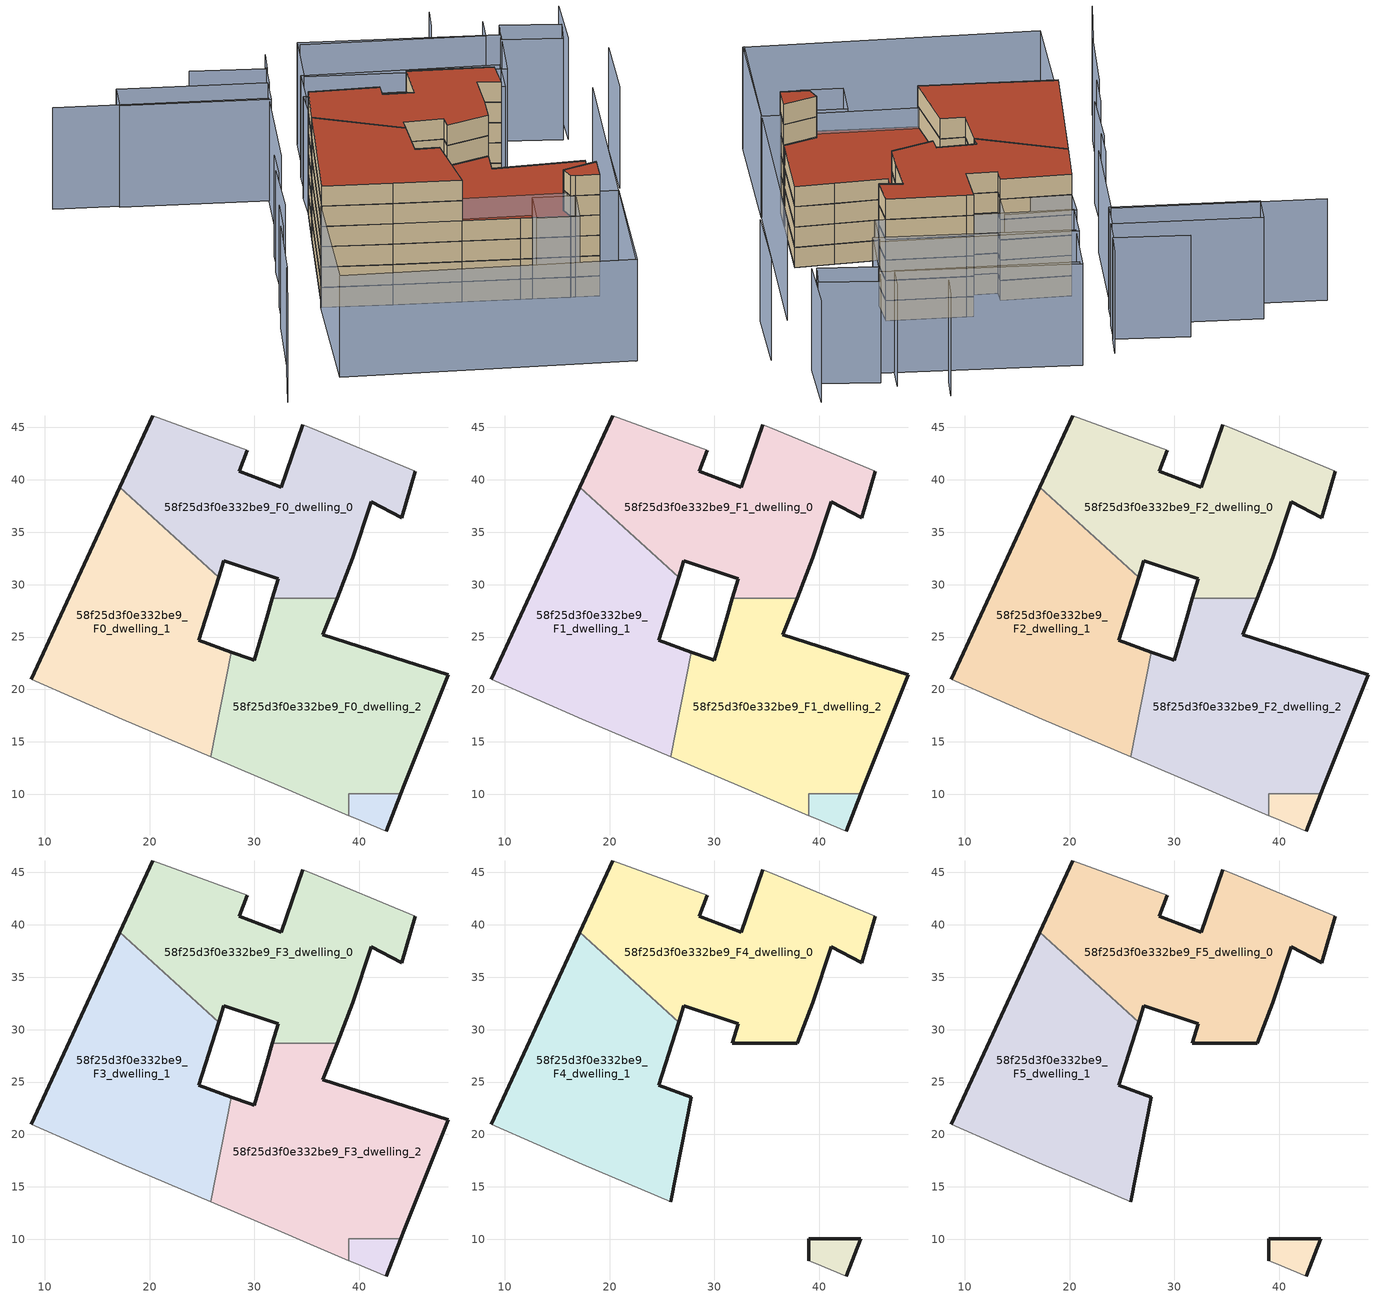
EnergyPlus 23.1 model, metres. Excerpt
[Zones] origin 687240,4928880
58f25d3f0e332be9_F0_dwelling_0
 floor ground (EU_floor_Construction): 39.4,32.55 41.17,37.9 44.05,36.41 45.37,40.84 35.47,44.91 34.59,45.27 32.55,39.31 28.55,40.85 29.3,42.82 20.3,46.1 17.16,39.28 26.59,30.72 27.08,32.27 32.26,30.56 31.71,28.7 37.89,28.7 z0
 wall outside (EU_wall_Construction): 29.3,42.82 28.55,40.85 32.55,39.31 34.59,45.27 / 45.37,40.84 44.05,36.41 41.17,37.9 39.4,32.55 37.89,28.7 / 31.71,28.7 32.26,30.56 27.08,32.27 26.59,30.72 / 17.16,39.28 20.3,46.1 z0:3
 wall adiabatic (EU_wall_Construction): 34.59,45.27 35.47,44.91 45.37,40.84 / 20.3,46.1 29.3,42.82 z0:3
 wall to 58f25d3f0e332be9_F0_dwelling_2 (EU_wall_Construction): 37.89,28.7 31.71,28.7 z0:3
 wall to 58f25d3f0e332be9_F0_dwelling_1 (EU_wall_Construction): 26.59,30.72 17.16,39.28 z0:3
58f25d3f0e332be9_F0_dwelling_1
 floor ground (EU_floor_Construction): 25.82,13.58 27.81,23.55 24.67,24.68 26.59,30.72 17.16,39.28 8.72,20.98 17.4,17.16 z0
 wall outside (EU_wall_Construction): 8.72,20.98 17.16,39.28 / 26.59,30.72 24.67,24.68 27.81,23.55 z0:3
 wall adiabatic (EU_wall_Construction): 25.82,13.58 17.4,17.16 8.72,20.98 z0:3
 wall to 58f25d3f0e332be9_F0_dwelling_2 (EU_wall_Construction): 27.81,23.55 25.82,13.58 z0:3
58f25d3f0e332be9_F0_dwelling_2
 floor ground (EU_floor_Construction): 43.97,10.03 44.31,10.9 48.48,21.42 43.41,23.04 36.52,25.24 37.89,28.7 31.71,28.7 31.16,26.84 29.97,22.78 29.59,22.91 27.81,23.55 25.82,13.58 32.91,10.57 34.35,9.96 39.03,7.96 39.03,10.03 z0
 wall outside (EU_wall_Construction): 27.81,23.55 29.59,22.91 29.97,22.78 31.16,26.84 31.71,28.7 / 37.89,28.7 36.52,25.24 43.41,23.04 48.48,21.42 44.31,10.9 43.97,10.03 z0:3
 wall adiabatic (EU_wall_Construction): 39.03,7.96 34.35,9.96 32.91,10.57 25.82,13.58 z0:3
 wall to 58f25d3f0e332be9_F0_circulation (EU_wall_Construction): 43.97,10.03 39.02,10.03 / 39.03,10.03 39.03,7.96 z0:3
58f25d3f0e332be9_F0_circulation
 floor ground (EU_floor_Construction): 42.57,6.49 43.97,10.03 39.03,10.03 39.03,7.96 39.61,7.71 z0
 wall outside (EU_wall_Construction): 43.97,10.03 42.57,6.49 z0:3
 wall adiabatic (EU_wall_Construction): 42.57,6.49 39.61,7.71 39.03,7.96 z0:3
58f25d3f0e332be9_F1_dwelling_0
 floor to 58f25d3f0e332be9_F0_dwelling_0 (EU_floor_Construction): 39.4,32.55 41.17,37.9 44.05,36.41 45.37,40.84 35.47,44.91 34.59,45.27 32.55,39.31 28.55,40.85 29.3,42.82 20.3,46.1 17.16,39.28 26.59,30.72 27.08,32.27 32.26,30.56 31.71,28.7 37.89,28.7 z3
 wall outside (EU_wall_Construction): 29.3,42.82 28.55,40.85 32.55,39.31 34.59,45.27 / 45.37,40.84 44.05,36.41 41.17,37.9 39.4,32.55 37.89,28.7 / 31.71,28.7 32.26,30.56 27.08,32.27 26.59,30.72 / 17.16,39.28 20.3,46.1 z3:6
 wall adiabatic (EU_wall_Construction): 34.59,45.27 35.47,44.91 45.37,40.84 / 20.3,46.1 29.3,42.82 z3:6
 wall to 58f25d3f0e332be9_F1_dwelling_2 (EU_wall_Construction): 37.89,28.7 31.71,28.7 z3:6
 wall to 58f25d3f0e332be9_F1_dwelling_1 (EU_wall_Construction): 26.59,30.72 17.16,39.28 z3:6
58f25d3f0e332be9_F1_dwelling_1
 floor to 58f25d3f0e332be9_F0_dwelling_1 (EU_floor_Construction): 25.82,13.58 27.81,23.55 24.67,24.68 26.59,30.72 17.16,39.28 8.72,20.98 17.4,17.16 z3
 wall outside (EU_wall_Construction): 8.72,20.98 17.16,39.28 / 26.59,30.72 24.67,24.68 27.81,23.55 z3:6
 wall adiabatic (EU_wall_Construction): 25.82,13.58 17.4,17.16 8.72,20.98 z3:6
 wall to 58f25d3f0e332be9_F1_dwelling_2 (EU_wall_Construction): 27.81,23.55 25.82,13.58 z3:6
58f25d3f0e332be9_F1_dwelling_2
 floor to 58f25d3f0e332be9_F0_dwelling_2 (EU_floor_Construction): 43.97,10.03 44.31,10.9 48.48,21.42 43.41,23.04 36.52,25.24 37.89,28.7 31.71,28.7 31.16,26.84 29.97,22.78 29.59,22.91 27.81,23.55 25.82,13.58 32.91,10.57 34.35,9.96 39.02,7.96 39.02,10.03 z3
 wall outside (EU_wall_Construction): 27.81,23.55 29.59,22.91 29.97,22.78 31.16,26.84 31.71,28.7 / 37.89,28.7 36.52,25.24 43.41,23.04 48.48,21.42 44.31,10.9 43.97,10.03 z3:6
 wall adiabatic (EU_wall_Construction): 39.03,7.96 34.35,9.96 32.91,10.57 25.82,13.58 z3:6
 wall to 58f25d3f0e332be9_F1_circulation (EU_wall_Construction): 43.97,10.03 39.02,10.03 / 39.03,10.03 39.03,7.96 z3:6
58f25d3f0e332be9_F1_circulation
 floor to 58f25d3f0e332be9_F0_circulation (EU_floor_Construction): 42.57,6.49 43.97,10.03 39.02,10.03 39.02,7.96 39.61,7.71 z3
 wall outside (EU_wall_Construction): 43.97,10.03 42.57,6.49 z3:6
 wall adiabatic (EU_wall_Construction): 42.57,6.49 39.61,7.71 39.03,7.96 z3:6
58f25d3f0e332be9_F2_dwelling_0
 floor to 58f25d3f0e332be9_F1_dwelling_0 (EU_floor_Construction): 39.4,32.55 41.17,37.9 44.05,36.41 45.37,40.84 35.47,44.91 34.59,45.27 32.55,39.31 28.55,40.85 29.3,42.82 20.3,46.1 17.16,39.28 26.59,30.72 27.08,32.27 32.26,30.56 31.71,28.7 37.89,28.7 z6
 wall outside (EU_wall_Construction): 29.3,42.82 28.55,40.85 32.55,39.31 34.59,45.27 / 45.37,40.84 44.05,36.41 41.17,37.9 39.4,32.55 37.89,28.7 / 31.71,28.7 32.26,30.56 27.08,32.27 26.59,30.72 / 17.16,39.28 20.3,46.1 z6:9
 wall adiabatic (EU_wall_Construction): 34.59,45.27 35.47,44.91 45.37,40.84 / 20.3,46.1 29.3,42.82 z6:9
 wall to 58f25d3f0e332be9_F2_dwelling_2 (EU_wall_Construction): 37.89,28.7 31.71,28.7 z6:9
 wall to 58f25d3f0e332be9_F2_dwelling_1 (EU_wall_Construction): 26.59,30.72 17.16,39.28 z6:9
58f25d3f0e332be9_F2_dwelling_1
 floor to 58f25d3f0e332be9_F1_dwelling_1 (EU_floor_Construction): 25.82,13.58 27.81,23.55 24.67,24.68 26.59,30.72 17.16,39.28 8.72,20.98 17.4,17.16 z6
 wall outside (EU_wall_Construction): 8.72,20.98 17.16,39.28 / 26.59,30.72 24.67,24.68 27.81,23.55 z6:9
 wall adiabatic (EU_wall_Construction): 25.82,13.58 17.4,17.16 8.72,20.98 z6:9
 wall to 58f25d3f0e332be9_F2_dwelling_2 (EU_wall_Construction): 27.81,23.55 25.82,13.58 z6:9
58f25d3f0e332be9_F2_dwelling_2
 floor to 58f25d3f0e332be9_F1_dwelling_2 (EU_floor_Construction): 43.97,10.03 44.31,10.9 48.48,21.42 43.41,23.04 36.52,25.24 37.89,28.7 31.71,28.7 31.16,26.84 29.97,22.78 29.59,22.91 27.81,23.55 25.82,13.58 32.91,10.57 34.35,9.96 39.02,7.96 39.02,10.03 z6
 wall outside (EU_wall_Construction): 27.81,23.55 29.59,22.91 29.97,22.78 31.16,26.84 31.71,28.7 / 37.89,28.7 36.52,25.24 43.41,23.04 48.48,21.42 44.31,10.9 43.97,10.03 z6:9
 wall adiabatic (EU_wall_Construction): 39.03,7.96 34.35,9.96 32.91,10.57 25.82,13.58 z6:9
 wall to 58f25d3f0e332be9_F2_circulation (EU_wall_Construction): 43.97,10.03 39.02,10.03 / 39.03,10.03 39.03,7.96 z6:9
58f25d3f0e332be9_F2_circulation
 floor to 58f25d3f0e332be9_F1_circulation (EU_floor_Construction): 42.57,6.49 43.97,10.03 39.02,10.03 39.02,7.96 39.61,7.71 z6
 wall outside (EU_wall_Construction): 43.97,10.03 42.57,6.49 z6:9
 wall adiabatic (EU_wall_Construction): 42.57,6.49 39.61,7.71 39.03,7.96 z6:9
58f25d3f0e332be9_F3_dwelling_0
 floor to 58f25d3f0e332be9_F2_dwelling_0 (EU_floor_Construction): 39.4,32.55 41.17,37.9 44.05,36.41 45.37,40.84 35.47,44.91 34.59,45.27 32.55,39.31 28.55,40.85 29.3,42.82 20.3,46.1 17.16,39.28 26.59,30.72 27.08,32.27 32.26,30.56 31.71,28.7 37.89,28.7 z9
 wall outside (EU_wall_Construction): 29.3,42.82 28.55,40.85 32.55,39.31 34.59,45.27 / 45.37,40.84 44.05,36.41 41.17,37.9 39.4,32.55 37.89,28.7 / 31.71,28.7 32.26,30.56 27.08,32.27 26.59,30.72 / 17.16,39.28 20.3,46.1 z9:12
 wall adiabatic (EU_wall_Construction): 34.59,45.27 35.47,44.91 45.37,40.84 / 20.3,46.1 29.3,42.82 z9:12
 wall to 58f25d3f0e332be9_F3_dwelling_2 (EU_wall_Construction): 37.89,28.7 31.71,28.7 z9:12
 wall to 58f25d3f0e332be9_F3_dwelling_1 (EU_wall_Construction): 26.59,30.72 17.16,39.28 z9:12
58f25d3f0e332be9_F3_dwelling_1
 floor to 58f25d3f0e332be9_F2_dwelling_1 (EU_floor_Construction): 25.82,13.58 27.81,23.55 24.67,24.68 26.59,30.72 17.16,39.28 8.72,20.98 17.4,17.16 z9
 wall outside (EU_wall_Construction): 8.72,20.98 17.16,39.28 / 26.59,30.72 24.67,24.68 27.81,23.55 z9:12
 wall adiabatic (EU_wall_Construction): 25.82,13.58 17.4,17.16 8.72,20.98 z9:12
 wall to 58f25d3f0e332be9_F3_dwelling_2 (EU_wall_Construction): 27.81,23.55 25.82,13.58 z9:12
58f25d3f0e332be9_F3_dwelling_2
 floor to 58f25d3f0e332be9_F2_dwelling_2 (EU_floor_Construction): 43.97,10.03 44.31,10.9 48.48,21.42 43.41,23.04 36.52,25.24 37.89,28.7 31.71,28.7 31.16,26.84 29.97,22.78 29.59,22.91 27.81,23.55 25.82,13.58 32.91,10.57 34.35,9.96 39.02,7.96 39.02,10.03 z9
 wall outside (EU_wall_Construction): 27.81,23.55 29.59,22.91 29.97,22.78 31.16,26.84 31.71,28.7 / 37.89,28.7 36.52,25.24 43.41,23.04 48.48,21.42 44.31,10.9 43.97,10.03 z9:12
 wall adiabatic (EU_wall_Construction): 39.03,7.96 34.35,9.96 32.91,10.57 25.82,13.58 z9:12
 wall to 58f25d3f0e332be9_F3_circulation (EU_wall_Construction): 43.97,10.03 39.02,10.03 / 39.03,10.03 39.03,7.96 z9:12
 roof outside (EU_roof_Construction): 48.48,21.42 44.31,10.9 43.97,10.03 39.03,10.03 39.03,7.96 34.35,9.96 32.91,10.57 25.82,13.58 27.81,23.55 29.59,22.91 29.97,22.78 31.16,26.84 31.71,28.7 37.89,28.7 36.52,25.24 43.41,23.04 z12
58f25d3f0e332be9_F3_circulation
 floor to 58f25d3f0e332be9_F2_circulation (EU_floor_Construction): 42.57,6.49 43.97,10.03 39.02,10.03 39.02,7.96 39.61,7.71 z9
 wall outside (EU_wall_Construction): 43.97,10.03 42.57,6.49 z9:12
 wall adiabatic (EU_wall_Construction): 42.57,6.49 39.61,7.71 39.03,7.96 z9:12
58f25d3f0e332be9_F4_dwelling_0
 floor to 58f25d3f0e332be9_F3_dwelling_0 (EU_floor_Construction): 39.4,32.55 41.17,37.9 44.05,36.41 45.37,40.84 35.47,44.91 34.59,45.27 32.55,39.31 28.55,40.85 29.3,42.82 20.3,46.1 17.16,39.28 26.59,30.72 27.08,32.27 32.26,30.56 31.71,28.7 37.89,28.7 z12
 wall outside (EU_wall_Construction): 29.3,42.82 28.55,40.85 32.55,39.31 34.59,45.27 / 45.37,40.84 44.05,36.41 41.17,37.9 39.4,32.55 37.89,28.7 31.71,28.7 32.26,30.56 27.08,32.27 26.59,30.72 / 17.16,39.28 20.3,46.1 z12:15
 wall adiabatic (EU_wall_Construction): 34.59,45.27 35.47,44.91 45.37,40.84 / 20.3,46.1 29.3,42.82 z12:15
 wall to 58f25d3f0e332be9_F4_dwelling_1 (EU_wall_Construction): 26.59,30.72 17.16,39.28 z12:15
58f25d3f0e332be9_F4_dwelling_1
 floor to 58f25d3f0e332be9_F3_dwelling_1 (EU_floor_Construction): 25.82,13.58 27.81,23.55 24.67,24.68 26.59,30.72 17.16,39.28 8.72,20.98 17.4,17.16 z12
 wall outside (EU_wall_Construction): 8.72,20.98 17.16,39.28 / 26.59,30.72 24.67,24.68 27.81,23.55 25.82,13.58 z12:15
 wall adiabatic (EU_wall_Construction): 25.82,13.58 17.4,17.16 8.72,20.98 z12:15
58f25d3f0e332be9_F4_circulation
 floor to 58f25d3f0e332be9_F3_circulation (EU_floor_Construction): 42.57,6.49 43.97,10.03 39.02,10.03 39.02,7.96 39.61,7.71 z12
 wall outside (EU_wall_Construction): 39.03,7.96 39.03,10.03 43.97,10.03 42.57,6.49 z12:15
 wall adiabatic (EU_wall_Construction): 42.57,6.49 39.61,7.71 39.03,7.96 z12:15
58f25d3f0e332be9_F5_dwelling_0
 floor to 58f25d3f0e332be9_F4_dwelling_0 (EU_floor_Construction): 39.4,32.55 41.17,37.9 44.05,36.41 45.37,40.84 35.47,44.91 34.59,45.27 32.55,39.31 28.55,40.85 29.3,42.82 20.3,46.1 17.16,39.28 26.59,30.72 27.08,32.27 32.26,30.56 31.71,28.7 37.89,28.7 z15
 wall outside (EU_wall_Construction): 29.3,42.82 28.55,40.85 32.55,39.31 34.59,45.27 / 45.37,40.84 44.05,36.41 41.17,37.9 39.4,32.55 37.89,28.7 31.71,28.7 32.26,30.56 27.08,32.27 26.59,30.72 / 17.16,39.28 20.3,46.1 z15:18
 wall adiabatic (EU_wall_Construction): 34.59,45.27 35.47,44.91 45.37,40.84 / 20.3,46.1 29.3,42.82 z15:18
 wall to 58f25d3f0e332be9_F5_dwelling_1 (EU_wall_Construction): 26.59,30.72 17.16,39.28 z15:18
 roof outside (EU_roof_Construction): 45.37,40.84 44.05,36.41 41.17,37.9 39.4,32.55 37.89,28.7 31.71,28.7 32.26,30.56 27.08,32.27 26.59,30.72 17.16,39.28 20.3,46.1 29.3,42.82 28.55,40.85 32.55,39.31 34.59,45.27 35.47,44.91 z18
58f25d3f0e332be9_F5_dwelling_1
 floor to 58f25d3f0e332be9_F4_dwelling_1 (EU_floor_Construction): 25.82,13.58 27.81,23.55 24.67,24.68 26.59,30.72 17.16,39.28 8.72,20.98 17.4,17.16 z15
 wall outside (EU_wall_Construction): 8.72,20.98 17.16,39.28 / 26.59,30.72 24.67,24.68 27.81,23.55 25.82,13.58 z15:18
 wall adiabatic (EU_wall_Construction): 25.82,13.58 17.4,17.16 8.72,20.98 z15:18
 roof outside (EU_roof_Construction): 26.59,30.72 24.67,24.68 27.81,23.55 25.82,13.58 17.4,17.16 8.72,20.98 17.16,39.28 z18
58f25d3f0e332be9_F5_circulation
 floor to 58f25d3f0e332be9_F4_circulation (EU_floor_Construction): 42.57,6.49 43.97,10.03 39.02,10.03 39.02,7.96 39.61,7.71 z15
 wall outside (EU_wall_Construction): 39.03,7.96 39.03,10.03 43.97,10.03 42.57,6.49 z15:18
 wall adiabatic (EU_wall_Construction): 42.57,6.49 39.61,7.71 39.03,7.96 z15:18
 roof outside (EU_roof_Construction): 43.97,10.03 42.57,6.49 39.61,7.71 39.03,7.96 39.03,10.03 z18
shading: 37.74,-12.45 56.67,34.39 / -3.92,7.38 -8.32,-1.09 / 1.19,18.37 -3.81,7.34 / 3.93,23.96 1.49,18.24 / 59.94,32.92 64.09,43.62 / 10.37,37.11 8.43,32.37 / -8.72,63.25 17.69,52.09 / 17.69,52.09 11.12,36.54 / 8.38,33.05 4.7,23.66 / 60.8,48.82 64.13,57.54 / 53.11,58.29 51.53,54.47 / 51.53,54.47 28.79,63.88 / 21.6,60.03 19.91,56.06 / 23.27,63.44 21.63,59.78 / 21.63,59.78 12.19,64.01 / 48.23,64.08 46.57,60.4 / 37.91,-12.53 1.1,1.99 / 1.1,1.99 8.61,21.02 / 8.61,21.02 45.42,6.5 / 45.42,6.5 37.91,-12.53 / 34.35,9.96 39.61,7.71 / 39.61,7.71 37.26,2.21 / 37.26,2.21 32,4.46 / 32,4.46 34.35,9.96 / 29.37,42.79 20.3,46.1 / 20.3,46.1 21.85,50.33 / 21.85,50.33 30.91,47.03 / 30.91,47.03 29.37,42.79 / 46.74,40.28 22.16,50.02 / 22.16,50.02 24.48,55.85 / 24.48,55.85 49.06,46.11 / 49.06,46.11 46.74,40.28 / 54.54,56.27 61.97,52.69 / 61.97,52.69 60.19,48.98 / 60.19,48.98 52.75,52.56 / 52.75,52.56 54.54,56.27 / 49.42,44.66 24.74,55.38 / 24.74,55.38 28.73,64.58 / 28.73,64.58 53.42,53.86 / 53.42,53.86 49.42,44.66 / 1.25,64.01 19.7,56.15 / 19.7,56.15 17.77,51.61 / 17.77,51.61 -0.68,59.47 / -0.68,59.47 1.25,64.01 z0:15
[Building]
EU S2 Campaign: North Axis=0; Terrain=City; Solar Distribution=FullExterior
[Site:Location]
Bologna: Latitude=44.5; Longitude=11.25; Time Zone=1; Elevation=37
[SizingPeriod:WeatherFileDays]
AnnualSizingPeriod: Begin Month=1; Begin Day of Month=1; End Month=12; End Day of Month=31; Day of Week for Start Day=Monday; Use Weather File Daylight Saving Period=No; Use Weather File Rain and Snow Indicators=No
[MATERIAL]
EU_InternalMass_Material: Roughness=MediumRough; Thickness=0.1; Conductivity=1; Density=1800; Specific Heat=900; Thermal Absorptance=0.9; Solar Absorptance=0.7; Visible Absorptance=0.7
[MATERIAL:NOMASS] Roughness=MediumRough; Thermal Absorptance=0.9; Solar Absorptance=0.7; Visible Absorptance=0.7
Name | Thermal Resistance
EU_wall_NoMass | 0.905828
EU_roof_NoMass | 0.37593
EU_floor_NoMass | 0.67114
[CONSTRUCTION]
EU_wall_Construction: EU_wall_NoMass
EU_roof_Construction: EU_roof_NoMass
EU_floor_Construction: EU_floor_NoMass
EU_InternalMass_Construction: EU_InternalMass_Material
[ZONE] Type=1; Multiplier=1; Ceiling Height=autocalculate; Floor Area=autocalculate; Part of Total Floor Area=Yes
Name | Volume
58f25d3f0e332be9_F0_dwelling_0 | 832.967
58f25d3f0e332be9_F1_dwelling_0; 58f25d3f0e332be9_F2_dwelling_0; 58f25d3f0e332be9_F3_dwelling_0; 58f25d3f0e332be9_F4_dwelling_0; 58f25d3f0e332be9_F5_dwelling_0 | 832.969
58f25d3f0e332be9_F0_dwelling_1 | 824.979
58f25d3f0e332be9_F1_dwelling_1; 58f25d3f0e332be9_F2_dwelling_1; 58f25d3f0e332be9_F3_dwelling_1; 58f25d3f0e332be9_F4_dwelling_1; 58f25d3f0e332be9_F5_dwelling_1 | 824.982
58f25d3f0e332be9_F0_dwelling_2 | 865.003
58f25d3f0e332be9_F1_dwelling_2; 58f25d3f0e332be9_F2_dwelling_2; 58f25d3f0e332be9_F3_dwelling_2 | 865.002
58f25d3f0e332be9_F0_circulation | 37.4187
58f25d3f0e332be9_F1_circulation; 58f25d3f0e332be9_F2_circulation; 58f25d3f0e332be9_F3_circulation; 58f25d3f0e332be9_F4_circulation; 58f25d3f0e332be9_F5_circulation | 37.418
[INTERNALMASS] Construction=EU_InternalMass_Construction
Name | Zone or ZoneList | Surface Area
58f25d3f0e332be9_F0_dwelling_0_EU_InternalMass | 58f25d3f0e332be9_F0_dwelling_0 | 277.658
58f25d3f0e332be9_F0_dwelling_1_EU_InternalMass | 58f25d3f0e332be9_F0_dwelling_1 | 274.997
58f25d3f0e332be9_F0_dwelling_2_EU_InternalMass | 58f25d3f0e332be9_F0_dwelling_2 | 273.804
58f25d3f0e332be9_F1_dwelling_0_EU_InternalMass | 58f25d3f0e332be9_F1_dwelling_0 | 277.658
58f25d3f0e332be9_F1_dwelling_1_EU_InternalMass | 58f25d3f0e332be9_F1_dwelling_1 | 274.997
58f25d3f0e332be9_F1_dwelling_2_EU_InternalMass | 58f25d3f0e332be9_F1_dwelling_2 | 273.804
58f25d3f0e332be9_F2_dwelling_0_EU_InternalMass | 58f25d3f0e332be9_F2_dwelling_0 | 277.658
58f25d3f0e332be9_F2_dwelling_1_EU_InternalMass | 58f25d3f0e332be9_F2_dwelling_1 | 274.997
58f25d3f0e332be9_F2_dwelling_2_EU_InternalMass | 58f25d3f0e332be9_F2_dwelling_2 | 273.804
58f25d3f0e332be9_F3_dwelling_0_EU_InternalMass | 58f25d3f0e332be9_F3_dwelling_0 | 277.658
58f25d3f0e332be9_F3_dwelling_1_EU_InternalMass | 58f25d3f0e332be9_F3_dwelling_1 | 274.997
58f25d3f0e332be9_F3_dwelling_2_EU_InternalMass | 58f25d3f0e332be9_F3_dwelling_2 | 273.804
58f25d3f0e332be9_F4_dwelling_0_EU_InternalMass | 58f25d3f0e332be9_F4_dwelling_0 | 380.783
58f25d3f0e332be9_F4_dwelling_1_EU_InternalMass | 58f25d3f0e332be9_F4_dwelling_1 | 380.783
58f25d3f0e332be9_F5_dwelling_0_EU_InternalMass | 58f25d3f0e332be9_F5_dwelling_0 | 380.783
58f25d3f0e332be9_F5_dwelling_1_EU_InternalMass | 58f25d3f0e332be9_F5_dwelling_1 | 380.783
[OTHEREQUIPMENT] Fuel Type=Electricity; Design Level Calculation Method=Watts/Area; Power per Zone Floor Area=1; Fraction Latent=0; Fraction Radiant=0; Fraction Lost=0; Carbon Dioxide Generation Rate=0; EndUse Subcategory=EU_Step8_InternalGains
Name | Zone or ZoneList or Space or SpaceList | Schedule
EU_Step8_InternalGain_58f25d3f0e332be9_F0_dwelling_0_f000 | 58f25d3f0e332be9_F0_dwelling_0 | EU_Step8_GainSchedule_58f25d3f0e332be9_F0_dwelling_0_f000
EU_Step8_InternalGain_58f25d3f0e332be9_F0_dwelling_1_f000 | 58f25d3f0e332be9_F0_dwelling_1 | EU_Step8_GainSchedule_58f25d3f0e332be9_F0_dwelling_1_f000
EU_Step8_InternalGain_58f25d3f0e332be9_F0_dwelling_2_f000 | 58f25d3f0e332be9_F0_dwelling_2 | EU_Step8_GainSchedule_58f25d3f0e332be9_F0_dwelling_2_f000
EU_Step8_InternalGain_58f25d3f0e332be9_F1_dwelling_0_f000 | 58f25d3f0e332be9_F1_dwelling_0 | EU_Step8_GainSchedule_58f25d3f0e332be9_F1_dwelling_0_f000
EU_Step8_InternalGain_58f25d3f0e332be9_F1_dwelling_1_f000 | 58f25d3f0e332be9_F1_dwelling_1 | EU_Step8_GainSchedule_58f25d3f0e332be9_F1_dwelling_1_f000
EU_Step8_InternalGain_58f25d3f0e332be9_F1_dwelling_2_f000 | 58f25d3f0e332be9_F1_dwelling_2 | EU_Step8_GainSchedule_58f25d3f0e332be9_F1_dwelling_2_f000
EU_Step8_InternalGain_58f25d3f0e332be9_F2_dwelling_0_f000 | 58f25d3f0e332be9_F2_dwelling_0 | EU_Step8_GainSchedule_58f25d3f0e332be9_F2_dwelling_0_f000
EU_Step8_InternalGain_58f25d3f0e332be9_F2_dwelling_1_f000 | 58f25d3f0e332be9_F2_dwelling_1 | EU_Step8_GainSchedule_58f25d3f0e332be9_F2_dwelling_1_f000
EU_Step8_InternalGain_58f25d3f0e332be9_F2_dwelling_2_f000 | 58f25d3f0e332be9_F2_dwelling_2 | EU_Step8_GainSchedule_58f25d3f0e332be9_F2_dwelling_2_f000
EU_Step8_InternalGain_58f25d3f0e332be9_F3_dwelling_0_f000 | 58f25d3f0e332be9_F3_dwelling_0 | EU_Step8_GainSchedule_58f25d3f0e332be9_F3_dwelling_0_f000
EU_Step8_InternalGain_58f25d3f0e332be9_F3_dwelling_1_f000 | 58f25d3f0e332be9_F3_dwelling_1 | EU_Step8_GainSchedule_58f25d3f0e332be9_F3_dwelling_1_f000
EU_Step8_InternalGain_58f25d3f0e332be9_F3_dwelling_2_f000 | 58f25d3f0e332be9_F3_dwelling_2 | EU_Step8_GainSchedule_58f25d3f0e332be9_F3_dwelling_2_f000
EU_Step8_InternalGain_58f25d3f0e332be9_F4_dwelling_0_f000 | 58f25d3f0e332be9_F4_dwelling_0 | EU_Step8_GainSchedule_58f25d3f0e332be9_F4_dwelling_0_f000
EU_Step8_InternalGain_58f25d3f0e332be9_F4_dwelling_1_f000 | 58f25d3f0e332be9_F4_dwelling_1 | EU_Step8_GainSchedule_58f25d3f0e332be9_F4_dwelling_1_f000
EU_Step8_InternalGain_58f25d3f0e332be9_F5_dwelling_0_f000 | 58f25d3f0e332be9_F5_dwelling_0 | EU_Step8_GainSchedule_58f25d3f0e332be9_F5_dwelling_0_f000
EU_Step8_InternalGain_58f25d3f0e332be9_F5_dwelling_1_f000 | 58f25d3f0e332be9_F5_dwelling_1 | EU_Step8_GainSchedule_58f25d3f0e332be9_F5_dwelling_1_f000
[ZONEINFILTRATION:DESIGNFLOWRATE] Schedule=EU_AlwaysOn; Design Flow Rate Calculation Method=Flow/Area; Flow Rate per Floor Area=0.0005; Constant Term Coefficient=1; Temperature Term Coefficient=0; Velocity Term Coefficient=0; Velocity Squared Term Coefficient=0
Name | Zone or ZoneList or Space or SpaceList
EU_Circulation_Infiltration_58f25d3f0e332be9_F0_circulation | 58f25d3f0e332be9_F0_circulation
EU_Circulation_Infiltration_58f25d3f0e332be9_F1_circulation | 58f25d3f0e332be9_F1_circulation
EU_Circulation_Infiltration_58f25d3f0e332be9_F2_circulation | 58f25d3f0e332be9_F2_circulation
EU_Circulation_Infiltration_58f25d3f0e332be9_F3_circulation | 58f25d3f0e332be9_F3_circulation
EU_Circulation_Infiltration_58f25d3f0e332be9_F4_circulation | 58f25d3f0e332be9_F4_circulation
EU_Circulation_Infiltration_58f25d3f0e332be9_F5_circulation | 58f25d3f0e332be9_F5_circulation
[ZONEVENTILATION:DESIGNFLOWRATE] Schedule=EU_AlwaysOn; Design Flow Rate Calculation Method=AirChanges/Hour; Air Changes per Hour=0.73129; Ventilation Type=Natural; Fan Pressure Rise=0; Fan Total Efficiency=1; Constant Term Coefficient=1; Temperature Term Coefficient=0; Velocity Term Coefficient=0; Velocity Squared Term Coefficient=0; Minimum Indoor Temperature=-100; Maximum Indoor Temperature=100; Delta Temperature=-100; Minimum Outdoor Temperature=-100; Maximum Outdoor Temperature=100; Maximum Wind Speed=40
Name | Zone or ZoneList or Space or SpaceList
EU_ConstantAir_58f25d3f0e332be9_F0_dwelling_0 | 58f25d3f0e332be9_F0_dwelling_0
EU_ConstantAir_58f25d3f0e332be9_F0_dwelling_1 | 58f25d3f0e332be9_F0_dwelling_1
EU_ConstantAir_58f25d3f0e332be9_F0_dwelling_2 | 58f25d3f0e332be9_F0_dwelling_2
EU_ConstantAir_58f25d3f0e332be9_F1_dwelling_0 | 58f25d3f0e332be9_F1_dwelling_0
EU_ConstantAir_58f25d3f0e332be9_F1_dwelling_1 | 58f25d3f0e332be9_F1_dwelling_1
EU_ConstantAir_58f25d3f0e332be9_F1_dwelling_2 | 58f25d3f0e332be9_F1_dwelling_2
EU_ConstantAir_58f25d3f0e332be9_F2_dwelling_0 | 58f25d3f0e332be9_F2_dwelling_0
EU_ConstantAir_58f25d3f0e332be9_F2_dwelling_1 | 58f25d3f0e332be9_F2_dwelling_1
EU_ConstantAir_58f25d3f0e332be9_F2_dwelling_2 | 58f25d3f0e332be9_F2_dwelling_2
EU_ConstantAir_58f25d3f0e332be9_F3_dwelling_0 | 58f25d3f0e332be9_F3_dwelling_0
EU_ConstantAir_58f25d3f0e332be9_F3_dwelling_1 | 58f25d3f0e332be9_F3_dwelling_1
EU_ConstantAir_58f25d3f0e332be9_F3_dwelling_2 | 58f25d3f0e332be9_F3_dwelling_2
EU_ConstantAir_58f25d3f0e332be9_F4_dwelling_0 | 58f25d3f0e332be9_F4_dwelling_0
EU_ConstantAir_58f25d3f0e332be9_F4_dwelling_1 | 58f25d3f0e332be9_F4_dwelling_1
EU_ConstantAir_58f25d3f0e332be9_F5_dwelling_0 | 58f25d3f0e332be9_F5_dwelling_0
EU_ConstantAir_58f25d3f0e332be9_F5_dwelling_1 | 58f25d3f0e332be9_F5_dwelling_1
[HVACTEMPLATE:THERMOSTAT] Constant Heating Setpoint=20; Constant Cooling Setpoint=50
EU_HeatOnly_58f25d3f0e332be9_F0_dwelling_0; EU_HeatOnly_58f25d3f0e332be9_F0_dwelling_1; EU_HeatOnly_58f25d3f0e332be9_F0_dwelling_2; EU_HeatOnly_58f25d3f0e332be9_F1_dwelling_0; EU_HeatOnly_58f25d3f0e332be9_F1_dwelling_1; EU_HeatOnly_58f25d3f0e332be9_F1_dwelling_2; EU_HeatOnly_58f25d3f0e332be9_F2_dwelling_0; EU_HeatOnly_58f25d3f0e332be9_F2_dwelling_1; EU_HeatOnly_58f25d3f0e332be9_F2_dwelling_2; EU_HeatOnly_58f25d3f0e332be9_F3_dwelling_0; EU_HeatOnly_58f25d3f0e332be9_F3_dwelling_1; EU_HeatOnly_58f25d3f0e332be9_F3_dwelling_2; EU_HeatOnly_58f25d3f0e332be9_F4_dwelling_0; EU_HeatOnly_58f25d3f0e332be9_F4_dwelling_1; EU_HeatOnly_58f25d3f0e332be9_F5_dwelling_0; EU_HeatOnly_58f25d3f0e332be9_F5_dwelling_1
[HVACTEMPLATE:ZONE:IDEALLOADSAIRSYSTEM] System Availability Schedule=EU_AlwaysOn; Maximum Heating Supply Air Temperature=50; Minimum Cooling Supply Air Temperature=13; Maximum Heating Supply Air Humidity Ratio=0.0156; Minimum Cooling Supply Air Humidity Ratio=0.0077; Heating Limit=NoLimit; Cooling Limit=NoLimit; Heating Availability Schedule=EU_AlwaysOn; Cooling Availability Schedule=EU_CoolingOff; Dehumidification Control Type=ConstantSensibleHeatRatio; Cooling Sensible Heat Ratio=0.7; Dehumidification Setpoint=60; Humidification Control Type=None; Humidification Setpoint=30; Outdoor Air Method=None; Outdoor Air Flow Rate per Person=0.00944; Outdoor Air Flow Rate per Zone Floor Area=0; Outdoor Air Flow Rate per Zone=0; Demand Controlled Ventilation Type=None; Outdoor Air Economizer Type=NoEconomizer; Heat Recovery Type=None; Sensible Heat Recovery Effectiveness=0.7; Latent Heat Recovery Effectiveness=0.65
Name | Template Thermostat
58f25d3f0e332be9_F0_dwelling_0 | EU_HeatOnly_58f25d3f0e332be9_F0_dwelling_0
58f25d3f0e332be9_F0_dwelling_1 | EU_HeatOnly_58f25d3f0e332be9_F0_dwelling_1
58f25d3f0e332be9_F0_dwelling_2 | EU_HeatOnly_58f25d3f0e332be9_F0_dwelling_2
58f25d3f0e332be9_F1_dwelling_0 | EU_HeatOnly_58f25d3f0e332be9_F1_dwelling_0
58f25d3f0e332be9_F1_dwelling_1 | EU_HeatOnly_58f25d3f0e332be9_F1_dwelling_1
58f25d3f0e332be9_F1_dwelling_2 | EU_HeatOnly_58f25d3f0e332be9_F1_dwelling_2
58f25d3f0e332be9_F2_dwelling_0 | EU_HeatOnly_58f25d3f0e332be9_F2_dwelling_0
58f25d3f0e332be9_F2_dwelling_1 | EU_HeatOnly_58f25d3f0e332be9_F2_dwelling_1
58f25d3f0e332be9_F2_dwelling_2 | EU_HeatOnly_58f25d3f0e332be9_F2_dwelling_2
58f25d3f0e332be9_F3_dwelling_0 | EU_HeatOnly_58f25d3f0e332be9_F3_dwelling_0
58f25d3f0e332be9_F3_dwelling_1 | EU_HeatOnly_58f25d3f0e332be9_F3_dwelling_1
58f25d3f0e332be9_F3_dwelling_2 | EU_HeatOnly_58f25d3f0e332be9_F3_dwelling_2
58f25d3f0e332be9_F4_dwelling_0 | EU_HeatOnly_58f25d3f0e332be9_F4_dwelling_0
58f25d3f0e332be9_F4_dwelling_1 | EU_HeatOnly_58f25d3f0e332be9_F4_dwelling_1
58f25d3f0e332be9_F5_dwelling_0 | EU_HeatOnly_58f25d3f0e332be9_F5_dwelling_0
58f25d3f0e332be9_F5_dwelling_1 | EU_HeatOnly_58f25d3f0e332be9_F5_dwelling_1
[SIZING:ZONE] Zone Cooling Design Supply Air Temperature Input Method=SupplyAirTemperature; Zone Cooling Design Supply Air Temperature=13; Zone Heating Design Supply Air Temperature Input Method=SupplyAirTemperature; Zone Heating Design Supply Air Temperature=50; Zone Cooling Design Supply Air Humidity Ratio=0.008; Zone Heating Design Supply Air Humidity Ratio=0.008; Cooling Design Air Flow Method=DesignDay; Cooling Design Air Flow Rate=0; Cooling Minimum Air Flow per Zone Floor Area=0.000762; Cooling Minimum Air Flow=0; Cooling Minimum Air Flow Fraction=0.2; Heating Design Air Flow Method=DesignDay; Heating Design Air Flow Rate=0; Heating Maximum Air Flow per Zone Floor Area=0.002032; Heating Maximum Air Flow=0.141576; Heating Maximum Air Flow Fraction=0.3; Account for Dedicated Outdoor Air System=No; Dedicated Outdoor Air System Control Strategy=NeutralSupplyAir; Dedicated Outdoor Air Low Setpoint Temperature for Design=autosize; Dedicated Outdoor Air High Setpoint Temperature for Design=autosize; Zone Load Sizing Method=Sensible Load Only No Latent Load; Zone Latent Cooling Design Supply Air Humidity Ratio Input Method=HumidityRatioDifference; Zone Cooling Design Supply Air Humidity Ratio Difference=0.005; Zone Latent Heating Design Supply Air Humidity Ratio Input Method=HumidityRatioDifference; Zone Humidification Design Supply Air Humidity Ratio Difference=0.005
58f25d3f0e332be9_F0_dwelling_0; 58f25d3f0e332be9_F0_dwelling_1; 58f25d3f0e332be9_F0_dwelling_2; 58f25d3f0e332be9_F1_dwelling_0; 58f25d3f0e332be9_F1_dwelling_1; 58f25d3f0e332be9_F1_dwelling_2; 58f25d3f0e332be9_F2_dwelling_0; 58f25d3f0e332be9_F2_dwelling_1; 58f25d3f0e332be9_F2_dwelling_2; 58f25d3f0e332be9_F3_dwelling_0; 58f25d3f0e332be9_F3_dwelling_1; 58f25d3f0e332be9_F3_dwelling_2; 58f25d3f0e332be9_F4_dwelling_0; 58f25d3f0e332be9_F4_dwelling_1; 58f25d3f0e332be9_F5_dwelling_0; 58f25d3f0e332be9_F5_dwelling_1
[SCHEDULE:CONSTANT]
Name | Hourly Value
EU_AlwaysOn | 1
EU_CoolingOff | 0
[SCHEDULE:FILE] Column Number=1; Rows to Skip at Top=0; Number of Hours of Data=8760; Column Separator=Comma; Interpolate to Timestep=No; Minutes per Item=60; Adjust Schedule for Daylight Savings=Yes
Name | File
EU_Step8_GainSchedule_58f25d3f0e332be9_F0_dwelling_0_f000 | ../../schedules/58f25d3f0e332be9/58f25d3f0e332be9_F0_dwelling_0_f000_gain.csv
EU_Step8_GainSchedule_58f25d3f0e332be9_F0_dwelling_1_f000 | ../../schedules/58f25d3f0e332be9/58f25d3f0e332be9_F0_dwelling_1_f000_gain.csv
EU_Step8_GainSchedule_58f25d3f0e332be9_F0_dwelling_2_f000 | ../../schedules/58f25d3f0e332be9/58f25d3f0e332be9_F0_dwelling_2_f000_gain.csv
EU_Step8_GainSchedule_58f25d3f0e332be9_F1_dwelling_0_f000 | ../../schedules/58f25d3f0e332be9/58f25d3f0e332be9_F1_dwelling_0_f000_gain.csv
EU_Step8_GainSchedule_58f25d3f0e332be9_F1_dwelling_1_f000 | ../../schedules/58f25d3f0e332be9/58f25d3f0e332be9_F1_dwelling_1_f000_gain.csv
EU_Step8_GainSchedule_58f25d3f0e332be9_F1_dwelling_2_f000 | ../../schedules/58f25d3f0e332be9/58f25d3f0e332be9_F1_dwelling_2_f000_gain.csv
EU_Step8_GainSchedule_58f25d3f0e332be9_F2_dwelling_0_f000 | ../../schedules/58f25d3f0e332be9/58f25d3f0e332be9_F2_dwelling_0_f000_gain.csv
EU_Step8_GainSchedule_58f25d3f0e332be9_F2_dwelling_1_f000 | ../../schedules/58f25d3f0e332be9/58f25d3f0e332be9_F2_dwelling_1_f000_gain.csv
EU_Step8_GainSchedule_58f25d3f0e332be9_F2_dwelling_2_f000 | ../../schedules/58f25d3f0e332be9/58f25d3f0e332be9_F2_dwelling_2_f000_gain.csv
EU_Step8_GainSchedule_58f25d3f0e332be9_F3_dwelling_0_f000 | ../../schedules/58f25d3f0e332be9/58f25d3f0e332be9_F3_dwelling_0_f000_gain.csv
EU_Step8_GainSchedule_58f25d3f0e332be9_F3_dwelling_1_f000 | ../../schedules/58f25d3f0e332be9/58f25d3f0e332be9_F3_dwelling_1_f000_gain.csv
EU_Step8_GainSchedule_58f25d3f0e332be9_F3_dwelling_2_f000 | ../../schedules/58f25d3f0e332be9/58f25d3f0e332be9_F3_dwelling_2_f000_gain.csv
EU_Step8_GainSchedule_58f25d3f0e332be9_F4_dwelling_0_f000 | ../../schedules/58f25d3f0e332be9/58f25d3f0e332be9_F4_dwelling_0_f000_gain.csv
EU_Step8_GainSchedule_58f25d3f0e332be9_F4_dwelling_1_f000 | ../../schedules/58f25d3f0e332be9/58f25d3f0e332be9_F4_dwelling_1_f000_gain.csv
EU_Step8_GainSchedule_58f25d3f0e332be9_F5_dwelling_0_f000 | ../../schedules/58f25d3f0e332be9/58f25d3f0e332be9_F5_dwelling_0_f000_gain.csv
EU_Step8_GainSchedule_58f25d3f0e332be9_F5_dwelling_1_f000 | ../../schedules/58f25d3f0e332be9/58f25d3f0e332be9_F5_dwelling_1_f000_gain.csv
